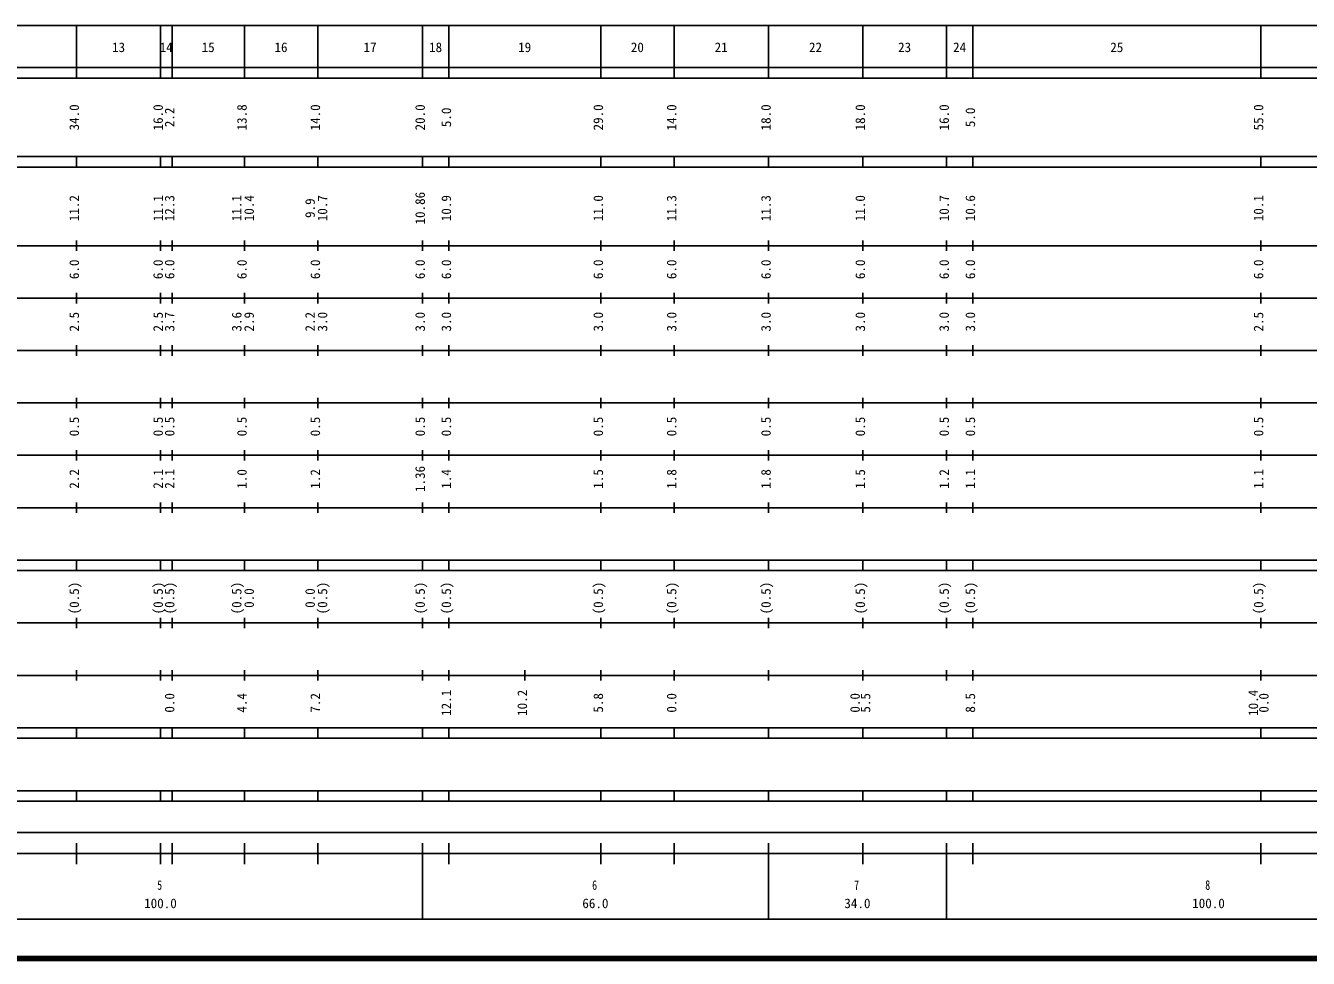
# Model space of a CAD drawing. Units: millimetres on the paper, enlarged 1000 times. Extents: x 40000 to 680000, y 20000 to 380000.
# Drawn here: x 292268 to 537046, y 20000 to 198000 of the extents above; entities that cross this region are included whole.
import ezdxf
from ezdxf.enums import TextEntityAlignment as Align

# ---------------------------------------------------------------- set-up
doc = ezdxf.new("R2010")
doc.units = ezdxf.units.MM
doc.header["$LTSCALE"] = 1000
doc.layers.add('M-TTL', color=2, linetype='Continuous', lineweight=140)
doc.layers.add('M-TTL-BAND', color=7, linetype='Continuous', lineweight=25)
doc.styles.add('ＭＳ ゴシック', font='')
doc.styles.get('ＭＳ ゴシック').set_extended_font_data('MS Gothic')

msp = doc.modelspace()

# ---------------------------------------------------------------- linework, layer by layer
at = {"layer": 'M-TTL'}
msp.add_line((40000, 20000), (680000, 20000), dxfattribs=at)
at = {"layer": 'M-TTL-BAND'}
for p, q in [((68000, 198000), (579000, 198000)), ((302000, 188000), (302000, 198000)), ((318000, 188000), (318000, 198000)), ((320200, 188000), (320200, 198000)), ((334000, 188000), (334000, 198000)), ((348000, 188000), (348000, 198000)), ((368000, 188000), (368000, 198000)), ((373000, 188000), (373000, 198000)), ((402000, 188000), (402000, 198000)), ((416000, 188000), (416000, 198000)), ((434000, 188000), (434000, 198000)), ((452000, 188000), (452000, 198000)), ((468000, 188000), (468000, 198000)), ((473000, 188000), (473000, 198000)), ((528000, 188000), (528000, 198000)), ((40000, 190000), (579000, 190000)), ((40000, 188000), (579000, 188000)), ((40000, 173000), (579000, 173000)), ((302000, 171000), (302000, 173000)), ((318000, 171000), (318000, 173000)), ((320200, 171000), (320200, 173000)), ((334000, 171000), (334000, 173000)), ((348000, 171000), (348000, 173000)), ((368000, 171000), (368000, 173000)), ((373000, 171000), (373000, 173000)), ((402000, 171000), (402000, 173000)), ((416000, 171000), (416000, 173000)), ((434000, 171000), (434000, 173000)), ((452000, 171000), (452000, 173000)), ((468000, 171000), (468000, 173000)), ((473000, 171000), (473000, 173000)), ((528000, 171000), (528000, 173000)), ((40000, 171000), (579000, 171000)), ((302000, 155000), (302000, 157000)), ((318000, 155000), (318000, 157000)), ((320200, 155000), (320200, 157000)), ((334000, 155000), (334000, 157000)), ((348000, 155000), (348000, 157000)), ((368000, 155000), (368000, 157000)), ((373000, 155000), (373000, 157000)), ((402000, 155000), (402000, 157000)), ((416000, 155000), (416000, 157000)), ((434000, 155000), (434000, 157000)), ((452000, 155000), (452000, 157000)), ((468000, 155000), (468000, 157000)), ((473000, 155000), (473000, 157000)), ((528000, 155000), (528000, 157000)), ((40000, 156000), (579000, 156000)), ((302000, 145000), (302000, 147000)), ((318000, 145000), (318000, 147000)), ((320200, 145000), (320200, 147000)), ((334000, 145000), (334000, 147000)), ((348000, 145000), (348000, 147000)), ((368000, 145000), (368000, 147000)), ((373000, 145000), (373000, 147000)), ((402000, 145000), (402000, 147000)), ((416000, 145000), (416000, 147000)), ((434000, 145000), (434000, 147000)), ((452000, 145000), (452000, 147000)), ((468000, 145000), (468000, 147000)), ((473000, 145000), (473000, 147000)), ((528000, 145000), (528000, 147000)), ((46000, 146000), (579000, 146000)), ((52000, 136000), (579000, 136000)), ((302000, 135000), (302000, 137000)), ((318000, 135000), (318000, 137000)), ((320200, 135000), (320200, 137000)), ((334000, 135000), (334000, 137000)), ((348000, 135000), (348000, 137000)), ((368000, 135000), (368000, 137000)), ((373000, 135000), (373000, 137000)), ((402000, 135000), (402000, 137000)), ((416000, 135000), (416000, 137000)), ((434000, 135000), (434000, 137000)), ((452000, 135000), (452000, 137000)), ((468000, 135000), (468000, 137000)), ((473000, 135000), (473000, 137000)), ((528000, 135000), (528000, 137000)), ((46000, 126000), (579000, 126000)), ((302000, 125000), (302000, 127000)), ((318000, 125000), (318000, 127000)), ((320200, 125000), (320200, 127000)), ((334000, 125000), (334000, 127000)), ((348000, 125000), (348000, 127000)), ((368000, 125000), (368000, 127000)), ((373000, 125000), (373000, 127000)), ((402000, 125000), (402000, 127000)), ((416000, 125000), (416000, 127000)), ((434000, 125000), (434000, 127000)), ((452000, 125000), (452000, 127000)), ((468000, 125000), (468000, 127000)), ((473000, 125000), (473000, 127000)), ((528000, 125000), (528000, 127000)), ((52000, 116000), (579000, 116000)), ((302000, 115000), (302000, 117000)), ((318000, 115000), (318000, 117000)), ((320200, 115000), (320200, 117000)), ((334000, 115000), (334000, 117000)), ((348000, 115000), (348000, 117000)), ((368000, 115000), (368000, 117000)), ((373000, 115000), (373000, 117000)), ((402000, 115000), (402000, 117000)), ((416000, 115000), (416000, 117000)), ((434000, 115000), (434000, 117000)), ((452000, 115000), (452000, 117000)), ((468000, 115000), (468000, 117000)), ((473000, 115000), (473000, 117000)), ((528000, 115000), (528000, 117000)), ((46000, 106000), (579000, 106000)), ((302000, 105000), (302000, 107000)), ((318000, 105000), (318000, 107000)), ((320200, 105000), (320200, 107000)), ((334000, 105000), (334000, 107000)), ((348000, 105000), (348000, 107000)), ((368000, 105000), (368000, 107000)), ((373000, 105000), (373000, 107000)), ((402000, 105000), (402000, 107000)), ((416000, 105000), (416000, 107000)), ((434000, 105000), (434000, 107000)), ((452000, 105000), (452000, 107000)), ((468000, 105000), (468000, 107000)), ((473000, 105000), (473000, 107000)), ((528000, 105000), (528000, 107000)), ((40000, 96000), (579000, 96000)), ((302000, 94000), (302000, 96000)), ((318000, 94000), (318000, 96000)), ((320200, 94000), (320200, 96000)), ((334000, 94000), (334000, 96000)), ((348000, 94000), (348000, 96000)), ((368000, 94000), (368000, 96000)), ((373000, 94000), (373000, 96000)), ((402000, 94000), (402000, 96000)), ((416000, 94000), (416000, 96000)), ((434000, 94000), (434000, 96000)), ((452000, 94000), (452000, 96000)), ((468000, 94000), (468000, 96000)), ((473000, 94000), (473000, 96000)), ((528000, 94000), (528000, 96000)), ((40000, 94000), (579000, 94000)), ((49000, 84000), (579000, 84000)), ((302000, 83000), (302000, 85000)), ((318000, 83000), (318000, 85000)), ((320200, 83000), (320200, 85000)), ((334000, 83000), (334000, 85000)), ((348000, 83000), (348000, 85000)), ((368000, 83000), (368000, 85000)), ((373000, 83000), (373000, 85000)), ((402000, 83000), (402000, 85000)), ((416000, 83000), (416000, 85000)), ((434000, 83000), (434000, 85000)), ((452000, 83000), (452000, 85000)), ((468000, 83000), (468000, 85000)), ((473000, 83000), (473000, 85000)), ((528000, 83000), (528000, 85000)), ((40000, 74000), (579000, 74000)), ((302000, 73000), (302000, 75000)), ((318000, 73000), (318000, 75000)), ((320200, 73000), (320200, 75000)), ((334000, 73000), (334000, 75000)), ((348000, 73000), (348000, 75000)), ((368000, 73000), (368000, 75000)), ((373000, 73000), (373000, 75000)), ((387500, 73000), (387500, 75000)), ((402000, 73000), (402000, 75000)), ((416000, 73000), (416000, 75000)), ((434000, 73000), (434000, 75000)), ((452000, 73000), (452000, 75000)), ((468000, 73000), (468000, 75000)), ((473000, 73000), (473000, 75000)), ((528000, 73000), (528000, 75000)), ((40000, 64000), (579000, 64000)), ((302000, 62000), (302000, 64000)), ((318000, 62000), (318000, 64000)), ((320200, 62000), (320200, 64000)), ((334000, 62000), (334000, 64000)), ((348000, 62000), (348000, 64000)), ((368000, 62000), (368000, 64000)), ((373000, 62000), (373000, 64000)), ((402000, 62000), (402000, 64000)), ((416000, 62000), (416000, 64000)), ((434000, 62000), (434000, 64000)), ((452000, 62000), (452000, 64000)), ((468000, 62000), (468000, 64000)), ((473000, 62000), (473000, 64000)), ((528000, 62000), (528000, 64000)), ((40000, 62000), (579000, 62000)), ((40000, 52000), (579000, 52000)), ((302000, 50000), (302000, 52000)), ((318000, 50000), (318000, 52000)), ((320200, 50000), (320200, 52000)), ((334000, 50000), (334000, 52000)), ((348000, 50000), (348000, 52000)), ((368000, 50000), (368000, 52000)), ((373000, 50000), (373000, 52000)), ((402000, 50000), (402000, 52000)), ((416000, 50000), (416000, 52000)), ((434000, 50000), (434000, 52000)), ((452000, 50000), (452000, 52000)), ((468000, 50000), (468000, 52000)), ((473000, 50000), (473000, 52000)), ((528000, 50000), (528000, 52000)), ((40000, 50000), (579000, 50000)), ((71000, 44000), (565000, 44000)), ((302000, 38000), (302000, 42000)), ((318000, 38000), (318000, 42000)), ((320200, 38000), (320200, 42000)), ((334000, 38000), (334000, 42000)), ((348000, 38000), (348000, 42000)), ((368000, 27500), (368000, 42000)), ((373000, 38000), (373000, 42000)), ((402000, 38000), (402000, 42000)), ((416000, 38000), (416000, 42000)), ((434000, 27500), (434000, 42000)), ((452000, 38000), (452000, 42000)), ((468000, 27500), (468000, 42000)), ((473000, 38000), (473000, 42000)), ((528000, 38000), (528000, 42000)), ((40000, 40000), (579000, 40000)), ((68000, 27500), (579000, 27500))]:
    msp.add_line(p, q, dxfattribs=at)

# ---------------------------------------------------------------- texts
at = {"layer": 'M-TTL-BAND', "style": 'ＭＳ ゴシック'}
for s, p in [('13', (308750, 192405)), ('14', (317850, 192405)), ('15', (325850, 192405)), ('16', (339750, 192405)), ('17', (356750, 192405)), ('18', (369250, 192405)), ('19', (386250, 192405)), ('20', (407750, 192405)), ('21', (423750, 192405)), ('22', (441750, 192405)), ('23', (458750, 192405)), ('24', (469250, 192405)), ('25', (499250, 192405)), ('100.0', (314875, 29033)), ('66.0', (398500, 29033)), ('34.0', (448500, 29033)), ('100.0', (514875, 29033))]:
    msp.add_text(s, height=1833, dxfattribs=at).set_placement(p, align=Align.BOTTOM_LEFT)
for s, p in [('34.0', (303000, 178000)), ('16.0', (319000, 178000)), ('2.2', (321200, 178625)), ('13.8', (335000, 178000)), ('14.0', (349000, 178000)), ('20.0', (369000, 178000)), ('5.0', (374000, 178625)), ('29.0', (403000, 178000)), ('14.0', (417000, 178000)), ('18.0', (435000, 178000)), ('18.0', (453000, 178000)), ('16.0', (469000, 178000)), ('5.0', (474000, 178625)), ('55.0', (529000, 178000)), ('11.2', (303000, 160674)), ('11.1', (319000, 160674)), ('12.3', (321200, 160674)), ('11.1', (334000, 160674)), ('10.4', (336370, 160674)), ('9.9', (348000, 161299)), ('10.7', (350370, 160674)), ('10.86', (369000, 160049)), ('10.9', (374000, 160674)), ('11.0', (403000, 160674)), ('11.3', (417000, 160674)), ('11.3', (435000, 160674)), ('11.0', (453000, 160674)), ('10.7', (469000, 160674)), ('10.6', (474000, 160674)), ('10.1', (529000, 160674)), ('6.0', (303000, 149625)), ('6.0', (319000, 149625)), ('6.0', (321200, 149625)), ('6.0', (335000, 149625)), ('6.0', (349000, 149625)), ('6.0', (369000, 149625)), ('6.0', (374000, 149625)), ('6.0', (403000, 149625)), ('6.0', (417000, 149625)), ('6.0', (435000, 149625)), ('6.0', (453000, 149625)), ('6.0', (469000, 149625)), ('6.0', (474000, 149625)), ('6.0', (529000, 149625)), ('2.5', (303000, 139625)), ('2.5', (319000, 139625)), ('3.7', (321200, 139625)), ('3.6', (334000, 139625)), ('2.9', (336370, 139625)), ('2.2', (348000, 139625)), ('3.0', (350370, 139625)), ('3.0', (369000, 139625)), ('3.0', (374000, 139625)), ('3.0', (403000, 139625)), ('3.0', (417000, 139625)), ('3.0', (435000, 139625)), ('3.0', (453000, 139625)), ('3.0', (469000, 139625)), ('3.0', (474000, 139625)), ('2.5', (529000, 139625)), ('0.5', (303000, 119625)), ('0.5', (319000, 119625)), ('0.5', (321200, 119625)), ('0.5', (335000, 119625)), ('0.5', (349000, 119625)), ('0.5', (369000, 119625)), ('0.5', (374000, 119625)), ('0.5', (403000, 119625)), ('0.5', (417000, 119625)), ('0.5', (435000, 119625)), ('0.5', (453000, 119625)), ('0.5', (469000, 119625)), ('0.5', (474000, 119625)), ('0.5', (529000, 119625)), ('2.2', (303000, 109625)), ('2.1', (319000, 109625)), ('2.1', (321200, 109625)), ('1.0', (335000, 109625)), ('1.2', (349000, 109625)), ('1.36', (369000, 109000)), ('1.4', (374000, 109625)), ('1.5', (403000, 109625)), ('1.8', (417000, 109625)), ('1.8', (435000, 109625)), ('1.5', (453000, 109625)), ('1.2', (469000, 109625)), ('1.1', (474000, 109625)), ('1.1', (529000, 109625)), ('(0.5)', (303000, 85639)), ('(0.5)', (319000, 85639)), ('(0.5)', (321200, 85639)), ('(0.5)', (334000, 85639)), ('(0.5)', (350370, 85639)), ('(0.5)', (369000, 85639)), ('(0.5)', (374000, 85639)), ('(0.5)', (403000, 85639)), ('(0.5)', (417000, 85639)), ('(0.5)', (435000, 85639)), ('(0.5)', (453000, 85639)), ('(0.5)', (469000, 85639)), ('(0.5)', (474000, 85639)), ('(0.5)', (529000, 85639)), ('0.0', (336370, 86889)), ('0.0', (348000, 86889)), ('12.1', (374000, 66264)), ('10.2', (388500, 66264)), ('10.4', (528000, 66264)), ('0.0', (321200, 66889)), ('4.4', (335000, 66889)), ('7.2', (349000, 66889)), ('5.8', (403000, 66889)), ('0.0', (417000, 66889)), ('0.0', (452000, 66889)), ('5.5', (454000, 66889)), ('8.5', (474000, 66889)), ('0.0', (530000, 66889))]:
    msp.add_text(s, height=1833, rotation=90, dxfattribs=at).set_placement(p, align=Align.BOTTOM_LEFT)
at = {"layer": 'M-TTL-BAND', "style": 'ＭＳ ゴシック', "width": 0.75}
for s, p in [('5', (317375, 32523)), ('6', (400375, 32523)), ('7', (450375, 32523)), ('8', (517375, 32523))]:
    msp.add_text(s, height=1833, dxfattribs=at).set_placement(p, align=Align.BOTTOM_LEFT)

doc.saveas('drawing.dxf')
